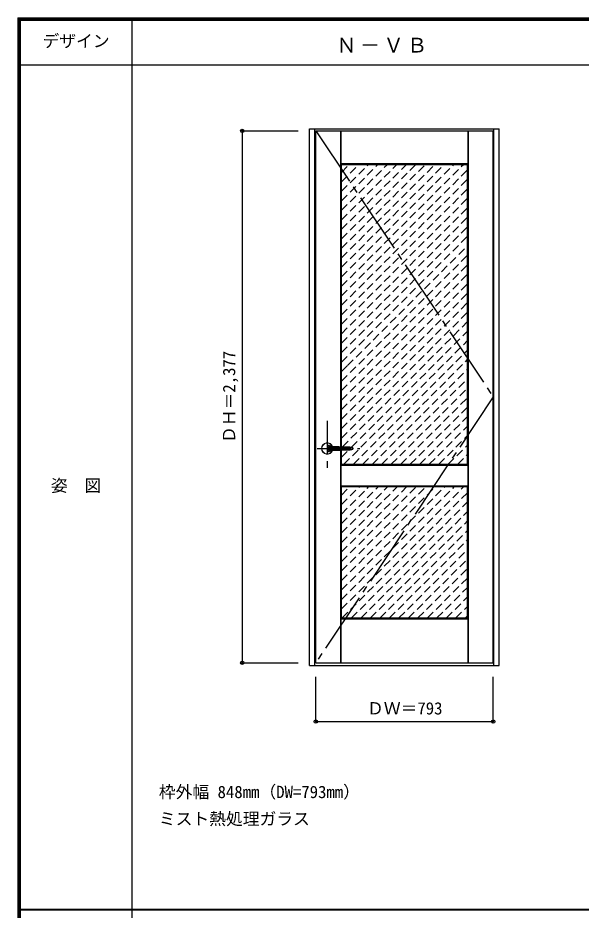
# Model space of a CAD drawing. Units: millimetres, scale not verified. Extents: x -6000 to 5700, y -4307 to 4175.
# Drawn here: x -6000 to -3483, y 186 to 4175 of the extents above; entities that cross this region are included whole.
import ezdxf
from ezdxf.enums import TextEntityAlignment as Align

# ---------------------------------------------------------------- set-up
doc = ezdxf.new("R2010")
doc.units = ezdxf.units.MM
doc.header["$LTSCALE"] = 30
doc.header["$PDMODE"] = 32
doc.header["$PDSIZE"] = 15
for name, pattern in [('CHAIN1', [8, 5, -1, 1, -1]), ('CHAIN2', [12, 9, -1, 1, -1]), ('DASHED1', [1.8, 1.2, -0.6])]:
    doc.linetypes.add(name, pattern=pattern)
for name, color, linetype in [('0-1_通り芯', 4, 'CHAIN1'), ('0-2_扉', 3, 'Continuous'), ('0-3_仕上げ', 7, 'Continuous'), ('0-4_枠', 3, 'Continuous'), ('0-7', 7, 'CHAIN2'), ('0-A_文字', 7, 'Continuous'), ('0-B_寸法', 7, 'Continuous'), ('0-C_ハッチ', 4, 'DASHED1'), ('F-1_枠', 6, 'Continuous'), ('F-A_文字', 7, 'Continuous')]:
    doc.layers.add(name, color=color, linetype=linetype)
doc.layers.add('0-5_レバー', color=7, linetype='Continuous', lineweight=18)
doc.styles.add('ＭＳ ゴシック', font='')
doc.styles.get('ＭＳ ゴシック').set_extended_font_data('MS Gothic')

msp = doc.modelspace()

# ---------------------------------------------------------------- linework, layer by layer
at = {"layer": '0-1_通り芯'}
for p, q in [((-4617.4, 2373.75), (-4617.4, 2163.75)), ((-4662.4, 2249.75), (-4472.4, 2249.75))]:
    msp.add_line(p, q, dxfattribs=at)
at = {"layer": '0-2_扉'}
for p, q in [((-4668.4, 3669.25), (-3875.4, 3669.25)), ((-4668.4, 1292.25), (-4668.4, 3669.25)), ((-3875.4, 1292.25), (-3875.4, 3669.25)), ((-4668.4, 1292.25), (-3875.4, 1292.25))]:
    msp.add_line(p, q, dxfattribs=at)
at = {"layer": '0-3_仕上げ'}
for p, q in [((-4557.4, 2257.97), (-4557.4, 3669.25)), ((-4556.4, 3522.25), (-4556.4, 3669.25)), ((-4555.4, 3523.25), (-4555.4, 3669.25)), ((-3988.4, 3523.25), (-3988.4, 3669.25)), ((-3987.4, 3522.25), (-3987.4, 3669.25)), ((-3986.4, 1292.25), (-3986.4, 3669.25)), ((-4555.4, 3523.25), (-3988.4, 3523.25)), ((-4553.4, 3519.25), (-3990.4, 3519.25)), ((-4553.4, 2257.85), (-4553.4, 3519.25)), ((-3990.4, 3519.25), (-3987.4, 3522.25)), ((-3990.4, 2179.25), (-3990.4, 3519.25)), ((-3988.4, 3523.25), (-3987.4, 3522.25)), ((-4557.4, 1292.25), (-4557.4, 2241.32)), ((-4553.4, 2179.25), (-4553.4, 2241.49)), ((-4556.4, 2176.25), (-4553.4, 2179.25)), ((-4556.4, 2176.25), (-4555.4, 2175.25)), ((-4556.4, 2176.25), (-4556.4, 2082.25)), ((-4555.4, 2083.25), (-4555.4, 2175.25)), ((-4555.4, 2175.25), (-3988.4, 2175.25)), ((-4553.4, 2179.25), (-3990.4, 2179.25)), ((-3990.4, 2179.25), (-3987.4, 2176.25)), ((-3987.4, 2176.25), (-3988.4, 2175.25)), ((-3988.4, 2083.25), (-3988.4, 2175.25)), ((-3987.4, 2176.25), (-3987.4, 2082.25)), ((-4555.4, 2083.25), (-4556.4, 2082.25)), ((-4556.4, 2082.25), (-4553.4, 2079.25)), ((-4555.4, 2083.25), (-3988.4, 2083.25)), ((-4553.4, 1492.25), (-4553.4, 2079.25)), ((-4553.4, 2079.25), (-3990.4, 2079.25)), ((-3990.4, 2079.25), (-3987.4, 2082.25)), ((-3990.4, 1492.25), (-3990.4, 2079.25)), ((-3988.4, 2083.25), (-3987.4, 2082.25)), ((-4556.4, 1489.25), (-4553.4, 1492.25)), ((-4555.4, 1292.25), (-4555.4, 1488.25)), ((-4555.4, 1488.25), (-3988.4, 1488.25)), ((-4553.4, 1492.25), (-3990.4, 1492.25)), ((-3990.4, 1492.25), (-3987.4, 1489.25)), ((-3987.4, 1489.25), (-3988.4, 1488.25)), ((-3988.4, 1292.25), (-3988.4, 1488.25)), ((-3987.4, 1292.25), (-3987.4, 1489.25))]:
    msp.add_line(p, q, dxfattribs=at)
for points in [[(-4555.4, 3523.25), (-4556.4, 3522.25), (-4553.4, 3519.25)], [(-4556.4, 1292.25), (-4556.4, 1489.25), (-4555.4, 1488.25)]]:
    msp.add_lwpolyline(points, dxfattribs=at)
at = {"layer": '0-4_枠'}
for p, q in [((-4697.4, 3679.25), (-3849.4, 3679.25)), ((-4697.4, 1279.25), (-4697.4, 3679.25)), ((-4673.4, 1279.25), (-4673.4, 3679.25)), ((-3873.4, 1279.25), (-3873.4, 3679.25)), ((-3849.4, 1279.25), (-3849.4, 3679.25)), ((-4697.4, 1279.25), (-3849.4, 1279.25))]:
    msp.add_line(p, q, dxfattribs=at)
at = {"layer": '0-5_レバー'}
for p, q in [((-4617.4, 2254.75), (-4611.21, 2254.73)), ((-4597.83, 2244.91), (-4617.4, 2244.75)), ((-4614.69, 2262.66), (-4614.9, 2261.97)), ((-4614.9, 2261.97), (-4614.9, 2261.93)), ((-4614.89, 2237.57), (-4614.9, 2237.53)), ((-4614.9, 2237.53), (-4614.59, 2236.7)), ((-4614.89, 2261.83), (-4614.87, 2261.95)), ((-4614.76, 2261.44), (-4614.89, 2261.83)), ((-4614.88, 2237.73), (-4614.72, 2238.12)), ((-4614.88, 2237.59), (-4614.88, 2237.73)), ((-4614.41, 2261), (-4614.76, 2261.44)), ((-4614.72, 2238.12), (-4614.36, 2238.55)), ((-4614.12, 2263.26), (-4614.69, 2262.66)), ((-4614.59, 2236.7), (-4613.39, 2235.84)), ((-4613.83, 2260.52), (-4614.41, 2261)), ((-4614.36, 2238.55), (-4613.75, 2239.02)), ((-4613.18, 2263.75), (-4614.12, 2263.26)), ((-4613.04, 2260.06), (-4613.83, 2260.52)), ((-4613.75, 2239.02), (-4612.92, 2239.49)), ((-4613.39, 2235.84), (-4612.5, 2235.57)), ((-4611.94, 2264.02), (-4613.18, 2263.75)), ((-4612.06, 2259.64), (-4613.04, 2260.06)), ((-4612.92, 2239.49), (-4611.88, 2239.89)), ((-4612.5, 2235.57), (-4611.39, 2235.45)), ((-4610.93, 2259.31), (-4612.06, 2259.64)), ((-4611.67, 2264.04), (-4611.94, 2264.02)), ((-4611.88, 2239.89), (-4610.66, 2240.22)), ((-4611.39, 2264.05), (-4611.67, 2264.04)), ((-4611.21, 2254.73), (-4598.83, 2254.61)), ((-4609.67, 2259.06), (-4610.93, 2259.31)), ((-4610.66, 2240.22), (-4609.31, 2240.43)), ((-4609.2, 2259.02), (-4609.67, 2259.06)), ((-4609.31, 2240.43), (-4608.96, 2240.46)), ((-4598.83, 2254.61), (-4586.46, 2254.38)), ((-4598.48, 2240.76), (-4597.37, 2240.67)), ((-4598.48, 2240.76), (-4598.48, 2240.76)), ((-4578.26, 2245.28), (-4597.83, 2244.91)), ((-4597.37, 2240.66), (-4590.61, 2240.71)), ((-4593.52, 2258.7), (-4597.35, 2258.74)), ((-4588.73, 2258.64), (-4593.52, 2258.7)), ((-4590.61, 2240.71), (-4582.9, 2240.8)), ((-4584.61, 2258.58), (-4588.73, 2258.64)), ((-4586.46, 2254.38), (-4547.18, 2253.61)), ((-4581.16, 2258.53), (-4584.61, 2258.58)), ((-4582.9, 2240.8), (-4575.9, 2240.92)), ((-4578.39, 2258.48), (-4581.16, 2258.53)), ((-4575.92, 2258.43), (-4578.39, 2258.48)), ((-4539.13, 2246.04), (-4578.26, 2245.28)), ((-4573.4, 2258.37), (-4575.92, 2258.43)), ((-4575.9, 2240.92), (-4569.61, 2241.05)), ((-4565.75, 2258.19), (-4573.4, 2258.37)), ((-4569.61, 2241.05), (-4564.02, 2241.19)), ((-4557.99, 2257.98), (-4565.75, 2258.19)), ((-4564.02, 2241.19), (-4559.15, 2241.32)), ((-4559.15, 2241.32), (-4554.86, 2241.45)), ((-4550.06, 2257.75), (-4557.99, 2257.98)), ((-4554.86, 2241.45), (-4549.23, 2241.62)), ((-4546.81, 2257.65), (-4550.06, 2257.75)), ((-4549.23, 2241.62), (-4542.65, 2241.85)), ((-4547.18, 2253.61), (-4507.9, 2252.85)), ((-4543.44, 2257.54), (-4546.81, 2257.65)), ((-4540.27, 2257.43), (-4543.44, 2257.54)), ((-4542.65, 2241.85), (-4535.13, 2242.12)), ((-4537.59, 2257.34), (-4540.27, 2257.43)), ((-4514.15, 2246.53), (-4539.13, 2246.04)), ((-4535.4, 2257.27), (-4537.59, 2257.34)), ((-4533.07, 2257.19), (-4535.4, 2257.27)), ((-4535.13, 2242.12), (-4528.87, 2242.36)), ((-4529.76, 2257.07), (-4533.07, 2257.19)), ((-4525.8, 2256.93), (-4529.76, 2257.07)), ((-4528.87, 2242.36), (-4522.08, 2242.63)), ((-4521.89, 2256.79), (-4525.8, 2256.93)), ((-4522.08, 2242.63), (-4514.76, 2242.93)), ((-4515.86, 2256.57), (-4521.89, 2256.79)), ((-4512.46, 2256.45), (-4515.86, 2256.57)), ((-4514.76, 2242.93), (-4510.9, 2243.09)), ((-4507.9, 2246.65), (-4514.15, 2246.53)), ((-4510.41, 2256.37), (-4512.46, 2256.45)), ((-4510.9, 2243.09), (-4510.11, 2243.13)), ((-4509.21, 2256.32), (-4510.41, 2256.37)), ((-4510.11, 2243.13), (-4509.31, 2243.16)), ((-4509.31, 2243.16), (-4508.51, 2243.2)), ((-4508.53, 2256.29), (-4509.21, 2256.32)), ((-4508.14, 2256.28), (-4508.53, 2256.29)), ((-4508.51, 2243.2), (-4507.71, 2243.23)), ((-4507.92, 2256.27), (-4508.14, 2256.28)), ((-4507.8, 2256.26), (-4507.92, 2256.27)), ((-4507.65, 2256.26), (-4507.8, 2256.26)), ((-4507.71, 2243.23), (-4507.35, 2243.31)), ((-4507.64, 2256.26), (-4507.65, 2256.26)), ((-4507.64, 2256.26), (-4507.64, 2256.26)), ((-4507.63, 2256.26), (-4507.64, 2256.26)), ((-4507.62, 2256.26), (-4507.63, 2256.26)), ((-4506.64, 2256.14), (-4507.62, 2256.26))]:
    msp.add_line(p, q, dxfattribs=at)
for centre, radius, start, end in [((-4617.4, 2249.75), 25.5, 20.65289, 180), ((-4617.4, 2249.75), 24.5, 21.45788, 180), ((-4617.44, 2249.78), 24.13, 21.74691, 180.06246), ((-4617.4, 2249.75), 25.5, 180, 339.38299), ((-4617.4, 2249.75), 24.5, 180, 338.14759), ((-4617.4, 2249.75), 24.16, 180.00292, 337.94526), ((-4610.67, 2249.99), 14.08, 37.43737, 92.89357), ((-4610.49, 2249.12), 13.7, 266.26788, 322.96576), ((-4602.71, 2293.58), 35.2, 259.51273, 276.96545), ((-4602.85, 2205.37), 35.66, 82.96562, 100.12928), ((-4609.11, 2239.98), 0.496, 81.66889, 90.94808), ((-4609.1, 2259.36), 0.39, 267.80806, 279.08175), ((-4597.35, 2252.33), 6.4, 89.95212, 99.74092), ((-4507.9, 2249.75), 3.1, 270.02061, 89.97939), ((-4507.83, 2249.76), 6.5, 272.06877, 78.4031), ((-4507.65, 2251.32), 4.94, 76.59295, 86.35351)]:
    msp.add_arc(centre, radius, start, end, dxfattribs=at)
at = {"layer": '0-7'}
msp.add_lwpolyline([(-4668.4, 3669.25), (-3875.4, 2480.75), (-4668.4, 1292.25)], dxfattribs=at)
at = {"layer": '0-B_寸法', "color": 4}
for p, q in [((-4997.4, 3669.25), (-4747.4, 3669.25)), ((-4997.4, 3669.25), (-4997.4, 1292.25)), ((-4997.4, 1292.25), (-4747.4, 1292.25)), ((-4668.4, 1029.25), (-4668.4, 1229.25)), ((-3875.4, 1029.25), (-3875.4, 1229.25)), ((-4668.4, 1029.25), (-3875.4, 1029.25))]:
    msp.add_line(p, q, dxfattribs=at)
at = {"layer": '0-B_寸法'}
for p in [(-4997.4, 3669.25), (-4997.4, 1292.25), (-4668.4, 1029.25), (-3875.4, 1029.25)]:
    msp.add_point(p, dxfattribs=at)
at = {"layer": '0-C_ハッチ'}
for p, q in [((-4553.4, 3484.31), (-4518.46, 3519.25)), ((-4553.4, 2975.19), (-4009.34, 3519.25)), ((-4553.4, 3017.62), (-4051.77, 3519.25)), ((-4553.4, 3060.04), (-4094.19, 3519.25)), ((-4553.4, 3102.47), (-4136.62, 3519.25)), ((-4553.4, 3144.9), (-4179.05, 3519.25)), ((-4553.4, 3187.32), (-4221.47, 3519.25)), ((-4553.4, 3229.75), (-4263.9, 3519.25)), ((-4553.4, 3272.18), (-4306.33, 3519.25)), ((-4553.4, 3314.6), (-4348.75, 3519.25)), ((-4553.4, 3357.03), (-4391.18, 3519.25)), ((-4553.4, 3399.46), (-4433.61, 3519.25)), ((-4553.4, 3441.88), (-4476.03, 3519.25)), ((-4553.4, 2932.77), (-3990.4, 3495.77)), ((-4553.4, 2890.34), (-3990.4, 3453.34)), ((-4553.4, 2847.91), (-3990.4, 3410.91)), ((-4553.4, 2805.49), (-3990.4, 3368.49)), ((-4553.4, 2763.06), (-3990.4, 3326.06)), ((-4553.4, 2720.63), (-3990.4, 3283.63)), ((-4553.4, 2678.21), (-3990.4, 3241.21)), ((-4553.4, 2635.78), (-3990.4, 3198.78)), ((-4526.5, 2620.25), (-3990.4, 3156.35)), ((-4553.4, 2550.93), (-3990.4, 3113.93)), ((-4553.4, 2508.5), (-3990.4, 3071.5)), ((-4553.4, 2466.08), (-3990.4, 3029.08)), ((-4553.4, 2423.65), (-3990.4, 2986.65)), ((-4553.4, 2381.22), (-3990.4, 2944.22)), ((-4553.4, 2338.8), (-3990.4, 2901.8)), ((-4553.4, 2296.37), (-3990.4, 2859.37)), ((-4549.61, 2257.74), (-3990.4, 2816.94)), ((-4508.57, 2256.34), (-3990.4, 2774.52)), ((-4543.24, 2179.25), (-3990.4, 2732.09)), ((-4500.81, 2179.25), (-3990.4, 2689.66)), ((-4458.39, 2179.25), (-3990.4, 2647.24)), ((-4553.4, 2593.35), (-4526.5, 2620.25)), ((-4415.96, 2179.25), (-3990.4, 2604.81)), ((-4373.53, 2179.25), (-3990.4, 2562.38)), ((-4331.11, 2179.25), (-3990.4, 2519.96)), ((-4288.68, 2179.25), (-3990.4, 2477.53)), ((-4246.26, 2179.25), (-3990.4, 2435.11)), ((-4203.83, 2179.25), (-3990.4, 2392.68)), ((-4161.4, 2179.25), (-3990.4, 2350.25)), ((-4118.98, 2179.25), (-3990.4, 2307.83)), ((-4553.4, 2211.52), (-4522.19, 2242.73)), ((-4076.55, 2179.25), (-3990.4, 2265.4)), ((-4034.12, 2179.25), (-3990.4, 2222.97)), ((-3991.7, 2179.25), (-3990.4, 2180.55)), ((-4553.4, 1532.69), (-4006.84, 2079.25)), ((-4553.4, 1872.11), (-4346.26, 2079.25)), ((-4553.4, 1914.53), (-4388.68, 2079.25)), ((-4553.4, 1956.96), (-4431.11, 2079.25)), ((-4553.4, 1999.38), (-4473.53, 2079.25)), ((-4553.4, 2041.81), (-4515.96, 2079.25)), ((-4553.4, 1829.68), (-4303.83, 2079.25)), ((-4553.4, 1575.12), (-4049.27, 2079.25)), ((-4553.4, 1617.55), (-4091.7, 2079.25)), ((-4553.4, 1659.97), (-4134.12, 2079.25)), ((-4553.4, 1702.4), (-4176.55, 2079.25)), ((-4553.4, 1744.83), (-4218.98, 2079.25)), ((-4553.4, 1787.25), (-4261.4, 2079.25)), ((-4551.42, 1492.25), (-3990.4, 2053.27)), ((-4508.99, 1492.25), (-3990.4, 2010.84)), ((-4466.56, 1492.25), (-3990.4, 1968.41)), ((-4424.14, 1492.25), (-3990.4, 1925.99)), ((-4381.71, 1492.25), (-3990.4, 1883.56)), ((-4339.29, 1492.25), (-3990.4, 1841.14)), ((-4296.86, 1492.25), (-3990.4, 1798.71)), ((-4254.43, 1492.25), (-3990.4, 1756.28)), ((-4212.01, 1492.25), (-3990.4, 1713.86)), ((-4169.58, 1492.25), (-3990.4, 1671.43)), ((-4127.15, 1492.25), (-3990.4, 1629)), ((-4084.73, 1492.25), (-3990.4, 1586.58)), ((-4042.3, 1492.25), (-3990.4, 1544.15)), ((-3999.87, 1492.25), (-3990.4, 1501.72))]:
    msp.add_line(p, q, dxfattribs=at)
at = {"layer": 'F-1_枠'}
for p, q in [((-6000, 4175), (5700, 4175)), ((-6000, 4175), (-6000, -4205)), ((-6000, 4170), (5700, 4170)), ((-6000, 4165), (5700, 4165)), ((-5995, 4175), (-5995, -4205)), ((-5990, 4175), (-5990, -4205)), ((-5490, 4175), (-5490, -3790)), ((-6000, 3965), (5700, 3965)), ((-6000, 190.5), (5700, 190.5)), ((-6000, 187.5), (5700, 187.5))]:
    msp.add_line(p, q, dxfattribs=at)

# ---------------------------------------------------------------- texts
at = {"layer": '0-A_文字', "style": 'ＭＳ ゴシック'}
for s, p in [('枠外幅 848mm（DW=793mm）', (-5370, 670.5)), ('ミスト熱処理ガラス', (-5370, 550.5))]:
    msp.add_text(s, height=54.99, dxfattribs=at).set_placement(p, align=Align.BOTTOM_LEFT)
at = {"layer": '0-A_文字', "insert": (-4576.7, 4020), "char_height": 65.98, "attachment_point": 7, "style": 'ＭＳ ゴシック'}
msp.add_mtext('\\T1.17;Ｎ－ＶＢ', dxfattribs=at)
at = {"layer": '0-B_寸法', "style": 'ＭＳ ゴシック'}
msp.add_text('ＤＨ＝2,377', height=54.99, rotation=90, dxfattribs=at).set_placement((-5012.4, 2274.5), align=Align.BOTTOM_LEFT)
msp.add_text('ＤＷ＝793', height=54.99, dxfattribs=at).set_placement((-4439.65, 1044.25), align=Align.BOTTOM_LEFT)
at = {"layer": 'F-A_文字', "style": 'ＭＳ ゴシック'}
for s, p in [('デザイン', (-5890, 4027.5)), ('姿\u3000図', (-5852.5, 2040.25))]:
    msp.add_text(s, height=54.99, dxfattribs=at).set_placement(p, align=Align.BOTTOM_LEFT)

doc.saveas('drawing.dxf')
